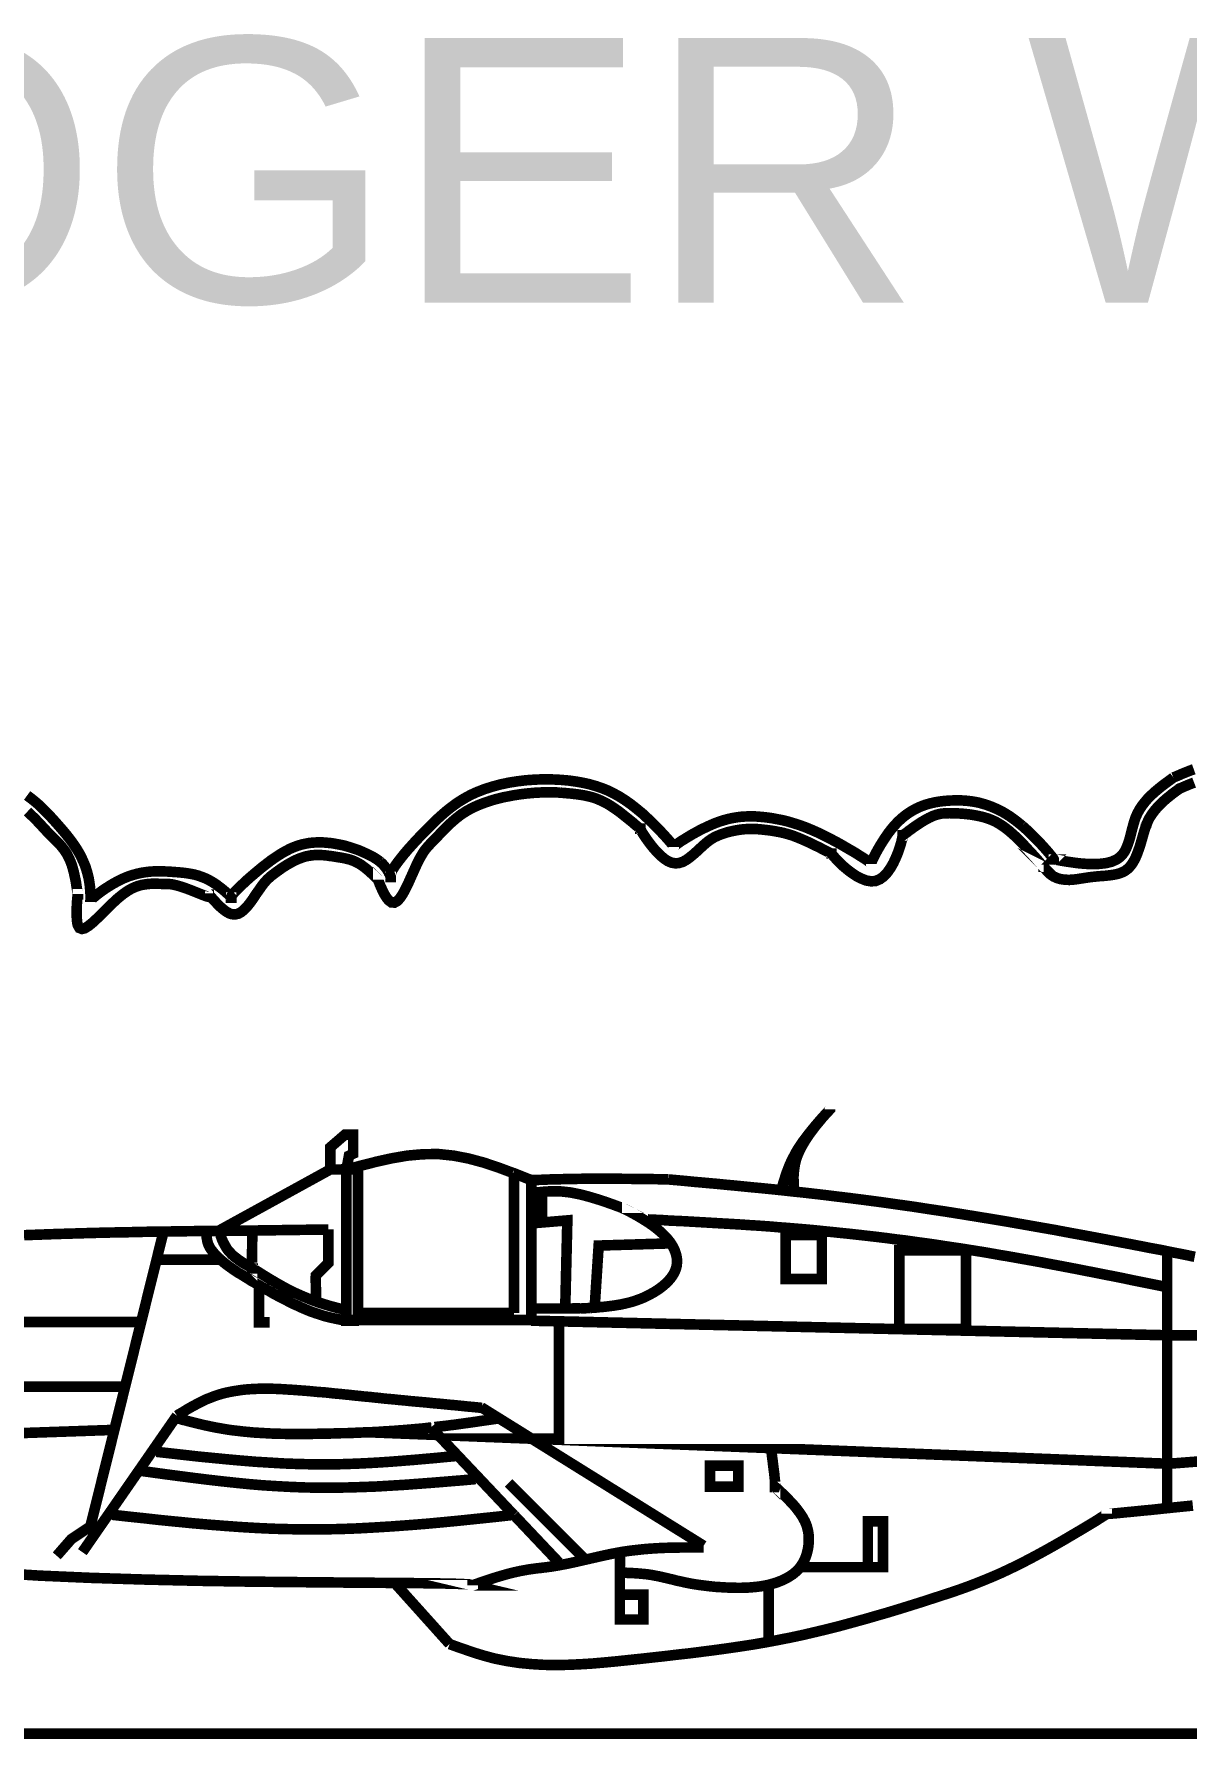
# Model space of a CAD drawing. Extents: x 0.4 to 42.7, y 0.1 to 28.
# Drawn here: x 39.816 to 40.906, y 1.457 to 3.068 of the extents above; entities that cross this region are included whole.
import ezdxf
from ezdxf.enums import TextEntityAlignment as Align

# ---------------------------------------------------------------- set-up
doc = ezdxf.new("R2010")
doc.units = 0
doc.header["$MEASUREMENT"] = 0
doc.layers.get('0').update_dxf_attribs({"color": 1, "linetype": 'CONTINUOUS'})

msp = doc.modelspace()

# ---------------------------------------------------------------- linework, layer by layer
at = {"color": 7, "linetype": 'Continuous', "const_width": 0.01}
for points in [[(40.1433, 2.2857), (40.1448, 2.2844), (40.1462, 2.283), (40.1476, 2.2814), (40.1489, 2.2798), (40.1501, 2.278), (40.1513, 2.276), (40.1515, 2.2756), (40.1516, 2.2753), (40.1518, 2.2749), (40.152, 2.2745), (40.1522, 2.2742), (40.1524, 2.2738), (40.1525, 2.2735), (40.1527, 2.2731), (40.1528, 2.2728), (40.1529, 2.2725), (40.153, 2.2723), (40.1531, 2.2721), (40.1532, 2.2718), (40.1533, 2.2716), (40.1534, 2.2714), (40.1534, 2.2713), (40.1534, 2.2713), (40.1534, 2.2713), (40.1533, 2.2713), (40.1533, 2.2714), (40.1532, 2.2716), (40.1532, 2.2717), (40.1532, 2.2719), (40.1531, 2.2721), (40.1533, 2.2738), (40.1541, 2.2762), (40.1556, 2.2789), (40.1577, 2.2821), (40.1602, 2.2856), (40.1631, 2.2893), (40.1663, 2.2933), (40.1698, 2.2974), (40.1735, 2.3015), (40.1773, 2.3057), (40.1811, 2.3097), (40.1849, 2.3137), (40.1893, 2.3181), (40.1935, 2.3223), (40.1976, 2.3262), (40.2017, 2.3299), (40.2056, 2.3333), (40.2096, 2.3365), (40.2136, 2.3395), (40.2176, 2.3423), (40.2217, 2.3448), (40.2258, 2.3472), (40.2301, 2.3494), (40.2345, 2.3514), (40.2416, 2.3542), (40.2491, 2.3566), (40.2568, 2.3587), (40.2648, 2.3604), (40.2729, 2.3617), (40.2811, 2.3627), (40.2894, 2.3633), (40.2977, 2.3636), (40.306, 2.3635), (40.3141, 2.3631), (40.322, 2.3624), (40.3297, 2.3613), (40.3356, 2.3602), (40.3414, 2.3589), (40.347, 2.3573), (40.3526, 2.3554), (40.3581, 2.3532), (40.3635, 2.3506), (40.369, 2.3476), (40.3744, 2.3442), (40.38, 2.3403), (40.3856, 2.3359), (40.3914, 2.3311), (40.3973, 2.3256), (40.4001, 2.323), (40.4028, 2.3202), (40.4055, 2.3174), (40.4082, 2.3147), (40.4106, 2.3121), (40.413, 2.3095), (40.4151, 2.3072), (40.4169, 2.3051), (40.4185, 2.3032), (40.4197, 2.3017), (40.4205, 2.3005), (40.4209, 2.2998), (40.4209, 2.2998), (40.4209, 2.2997), (40.4209, 2.2996), (40.4209, 2.2996), (40.4209, 2.2996), (40.4209, 2.2996), (40.4209, 2.2996), (40.4209, 2.2996), (40.4209, 2.2996), (40.4209, 2.2997), (40.4209, 2.2998), (40.4209, 2.2998), (40.4216, 2.3006), (40.4229, 2.3017), (40.4249, 2.3031), (40.4274, 2.3049), (40.4305, 2.3068), (40.4339, 2.3089), (40.4377, 2.3112), (40.4417, 2.3134), (40.4459, 2.3157), (40.4502, 2.3178), (40.4545, 2.3198), (40.4588, 2.3217), (40.4636, 2.3235), (40.4682, 2.325), (40.4727, 2.3262), (40.477, 2.3271), (40.4812, 2.3278), (40.4854, 2.3283), (40.4894, 2.3285), (40.4933, 2.3286), (40.4972, 2.3286), (40.501, 2.3283), (40.5047, 2.328), (40.5084, 2.3276), (40.5136, 2.3269), (40.5188, 2.3259), (40.524, 2.3249), (40.5292, 2.3236), (40.5345, 2.322), (40.5398, 2.3203), (40.5453, 2.3183), (40.5509, 2.316), (40.5568, 2.3134), (40.5628, 2.3105), (40.5691, 2.3073), (40.5757, 2.3038), (40.5793, 2.3018), (40.5829, 2.2997), (40.5865, 2.2976), (40.59, 2.2956), (40.5933, 2.2936), (40.5964, 2.2916), (40.5993, 2.2898), (40.6018, 2.2882), (40.604, 2.2867), (40.6057, 2.2855), (40.6069, 2.2846), (40.6075, 2.2839), (40.6075, 2.2838), (40.6076, 2.2838), (40.6076, 2.2837), (40.6076, 2.2837), (40.6076, 2.2837), (40.6076, 2.2836), (40.6076, 2.2837), (40.6075, 2.2837), (40.6075, 2.2837), (40.6075, 2.2838), (40.6075, 2.2838), (40.6075, 2.2839), (40.6077, 2.2849), (40.6083, 2.2865), (40.6093, 2.2887), (40.6106, 2.2914), (40.6122, 2.2944), (40.6141, 2.2978), (40.6162, 2.3014), (40.6185, 2.3051), (40.621, 2.3089), (40.6236, 2.3127), (40.6264, 2.3163), (40.6292, 2.3197), (40.6332, 2.3239), (40.6373, 2.3276), (40.6414, 2.3308), (40.6456, 2.3335), (40.6499, 2.3359), (40.6543, 2.3379), (40.6586, 2.3395), (40.6631, 2.3408), (40.6675, 2.3418), (40.672, 2.3426), (40.6764, 2.3431), (40.6809, 2.3435), (40.6866, 2.3437), (40.6923, 2.3437), (40.698, 2.3433), (40.7037, 2.3426), (40.7094, 2.3415), (40.7151, 2.3399), (40.7208, 2.3379), (40.7266, 2.3354), (40.7324, 2.3324), (40.7383, 2.3288), (40.7442, 2.3245), (40.7502, 2.3197)], [(40.7502, 2.3197), (40.7538, 2.3165), (40.7574, 2.3132), (40.7609, 2.3097), (40.7643, 2.3063), (40.7675, 2.3029), (40.7704, 2.2997), (40.7731, 2.2967), (40.7754, 2.294), (40.7773, 2.2917), (40.7788, 2.2899), (40.7797, 2.2886), (40.7801, 2.2879), (40.7801, 2.2878), (40.7801, 2.2878), (40.7801, 2.2878), (40.7801, 2.2878), (40.7801, 2.2878), (40.7801, 2.2878), (40.7801, 2.2878), (40.78, 2.2878), (40.78, 2.2878), (40.7801, 2.2879), (40.7801, 2.2879), (40.7801, 2.2879), (40.7814, 2.2878), (40.784, 2.2873), (40.7878, 2.2866), (40.7926, 2.2858), (40.7981, 2.285), (40.8042, 2.2842), (40.8106, 2.2837), (40.817, 2.2835), (40.8234, 2.2837), (40.8294, 2.2844), (40.8349, 2.2858), (40.8396, 2.2879), (40.8425, 2.29), (40.8449, 2.2924), (40.8469, 2.2952), (40.8485, 2.2983), (40.8499, 2.3017), (40.8511, 2.3053), (40.8522, 2.3089), (40.8531, 2.3127), (40.8541, 2.3165), (40.8551, 2.3203), (40.8562, 2.324), (40.8574, 2.3276), (40.8592, 2.3316), (40.8613, 2.3354), (40.8637, 2.339), (40.8664, 2.3424), (40.8692, 2.3457), (40.8723, 2.3487), (40.8755, 2.3517), (40.8789, 2.3545), (40.8823, 2.3573), (40.8859, 2.36), (40.8895, 2.3626), (40.8931, 2.3653)], [(40.8931, 2.3653), (40.8958, 2.3664), (40.8986, 2.3676), (40.9013, 2.3688), (40.904, 2.3699), (40.9068, 2.371), (40.9096, 2.3721), (40.9124, 2.3731)], [(39.8097, 2.3483), (39.8134, 2.3456), (39.817, 2.3427), (39.8205, 2.3397), (39.8238, 2.3365), (39.8271, 2.3332), (39.8304, 2.3299), (39.8335, 2.3265), (39.8366, 2.3231), (39.8396, 2.3197), (39.8434, 2.3153), (39.8471, 2.3109), (39.8506, 2.3064), (39.8539, 2.3018), (39.857, 2.2971), (39.8599, 2.2921), (39.8624, 2.2869), (39.8647, 2.2815), (39.8665, 2.2757), (39.868, 2.2696), (39.869, 2.2631), (39.8695, 2.2562), (39.8696, 2.2553), (39.8696, 2.2545), (39.8696, 2.2537), (39.8696, 2.253), (39.8696, 2.2522), (39.8696, 2.2515), (39.8696, 2.2508), (39.8696, 2.2501), (39.8696, 2.2496), (39.8696, 2.2491), (39.8696, 2.2486), (39.8695, 2.2482), (39.8695, 2.248), (39.8695, 2.2478), (39.8694, 2.2477), (39.8694, 2.2476), (39.8694, 2.2476), (39.8694, 2.2476), (39.8694, 2.2476), (39.8694, 2.2477), (39.8694, 2.2478), (39.8694, 2.2479), (39.8695, 2.2481), (39.8695, 2.2482), (39.8702, 2.2494), (39.8714, 2.2508), (39.8731, 2.2524), (39.8753, 2.2542), (39.8778, 2.2562), (39.8806, 2.2583), (39.8837, 2.2604), (39.887, 2.2625), (39.8904, 2.2646), (39.894, 2.2666), (39.8976, 2.2684), (39.9011, 2.2701), (39.9055, 2.2719), (39.9098, 2.2733), (39.9139, 2.2744), (39.918, 2.2753), (39.922, 2.2759), (39.926, 2.2764), (39.9299, 2.2766), (39.9337, 2.2767), (39.9375, 2.2766), (39.9413, 2.2765), (39.945, 2.2763), (39.9487, 2.276), (39.9519, 2.2758), (39.9551, 2.2755), (39.9583, 2.2752), (39.9616, 2.2747), (39.9648, 2.2742), (39.9681, 2.2735), (39.9714, 2.2726), (39.9747, 2.2714), (39.9781, 2.2701), (39.9815, 2.2684), (39.9849, 2.2665), (39.9885, 2.2642), (39.99, 2.263), (39.9916, 2.2618), (39.9932, 2.2606), (39.9947, 2.2594), (39.9961, 2.2582), (39.9974, 2.2571), (39.9986, 2.256), (39.9997, 2.255), (40.0007, 2.2541), (40.0015, 2.2533), (40.002, 2.2526), (40.0024, 2.2522), (40.0025, 2.2521), (40.0025, 2.252), (40.0026, 2.2519), (40.0026, 2.2519), (40.0026, 2.2518), (40.0025, 2.2518), (40.0025, 2.2519), (40.0025, 2.2519), (40.0025, 2.2519), (40.0024, 2.252), (40.0024, 2.2521), (40.0024, 2.2522), (40.0028, 2.2532), (40.0039, 2.2547), (40.0055, 2.2567), (40.0078, 2.2591), (40.0105, 2.2618), (40.0136, 2.2647), (40.017, 2.2679), (40.0206, 2.2711), (40.0245, 2.2744), (40.0284, 2.2777), (40.0323, 2.2809), (40.0362, 2.2839), (40.0401, 2.2869), (40.0439, 2.2895), (40.0476, 2.292), (40.0512, 2.2942), (40.0548, 2.2962), (40.0583, 2.298), (40.0618, 2.2995), (40.0653, 2.3008), (40.0689, 2.3019), (40.0725, 2.3027), (40.0761, 2.3034), (40.0799, 2.3038), (40.0819, 2.3039), (40.084, 2.304), (40.0861, 2.304), (40.0883, 2.304), (40.0904, 2.3039), (40.0926, 2.3037), (40.0947, 2.3035), (40.0969, 2.3033), (40.0991, 2.303), (40.1012, 2.3026), (40.1034, 2.3022), (40.1055, 2.3018), (40.108, 2.3013), (40.1104, 2.3007), (40.1128, 2.3), (40.1152, 2.2993), (40.1176, 2.2985), (40.1199, 2.2977), (40.1223, 2.2969), (40.1245, 2.296), (40.1268, 2.295), (40.129, 2.294), (40.1312, 2.293), (40.1334, 2.2919), (40.1351, 2.291), (40.1369, 2.2901), (40.1385, 2.2891), (40.1402, 2.288), (40.1418, 2.2869), (40.1433, 2.2857)], [(39.9804, 2.2557), (39.9804, 2.2556), (39.9805, 2.2555), (39.9807, 2.2554), (39.9809, 2.2552), (39.9811, 2.255), (39.9813, 2.2548), (39.9825, 2.2536), (39.9838, 2.2521), (39.9853, 2.2504), (39.9869, 2.2486), (39.9887, 2.2467), (39.9906, 2.2447), (39.9926, 2.2428), (39.9947, 2.241), (39.9967, 2.2394), (39.9988, 2.238), (40.0009, 2.2369), (40.0029, 2.2362), (40.0062, 2.2359), (40.0093, 2.2366), (40.0123, 2.2383), (40.0151, 2.2407), (40.0179, 2.2437), (40.0207, 2.2472), (40.0234, 2.251), (40.026, 2.255), (40.0288, 2.2589), (40.0315, 2.2628), (40.0343, 2.2664), (40.0372, 2.2695), (40.0377, 2.2699), (40.0381, 2.2703), (40.0386, 2.2707), (40.039, 2.2711), (40.0395, 2.2715), (40.0399, 2.2719), (40.0404, 2.2723), (40.0408, 2.2726), (40.0413, 2.273), (40.0417, 2.2733), (40.0422, 2.2737), (40.0427, 2.274), (40.0451, 2.2759), (40.0477, 2.2777), (40.0502, 2.2795), (40.0529, 2.2813), (40.0555, 2.2829), (40.0583, 2.2845), (40.061, 2.286), (40.0639, 2.2874), (40.0667, 2.2886), (40.0697, 2.2897), (40.0726, 2.2906), (40.0756, 2.2913), (40.076, 2.2913), (40.0764, 2.2914), (40.0768, 2.2915), (40.0772, 2.2915), (40.0775, 2.2916), (40.0779, 2.2917), (40.0783, 2.2917), (40.0787, 2.2918), (40.0791, 2.2918), (40.0795, 2.2918), (40.0798, 2.2919), (40.0802, 2.2919), (40.0821, 2.2921), (40.084, 2.2921), (40.086, 2.2921), (40.0879, 2.292), (40.0898, 2.2919), (40.0917, 2.2917), (40.0936, 2.2915), (40.0955, 2.2912), (40.0974, 2.291), (40.0993, 2.2907), (40.1012, 2.2904), (40.103, 2.2901), (40.105, 2.2898), (40.107, 2.2895), (40.109, 2.2891), (40.111, 2.2887), (40.113, 2.2882), (40.1149, 2.2877), (40.1169, 2.287), (40.1189, 2.2862), (40.1209, 2.2853), (40.1229, 2.2842), (40.125, 2.283), (40.1271, 2.2815), (40.1287, 2.2803), (40.1304, 2.279), (40.132, 2.2776), (40.1335, 2.2763), (40.135, 2.2749), (40.1364, 2.2736), (40.1377, 2.2723), (40.1388, 2.2712), (40.1398, 2.2703), (40.1406, 2.2695), (40.1412, 2.269), (40.1416, 2.2687), (40.1416, 2.2687), (40.1417, 2.2686), (40.1417, 2.2687), (40.1417, 2.2687), (40.1417, 2.2687), (40.1417, 2.2688), (40.1416, 2.2688), (40.1416, 2.2688), (40.1416, 2.2689), (40.1416, 2.2688), (40.1416, 2.2688), (40.1416, 2.2687), (40.1417, 2.2681), (40.142, 2.2671), (40.1425, 2.2657), (40.1431, 2.2641), (40.1439, 2.2623), (40.1448, 2.2603), (40.1457, 2.2583), (40.1467, 2.2562), (40.1478, 2.2543), (40.149, 2.2524), (40.1501, 2.2508), (40.1513, 2.2494), (40.1541, 2.2473), (40.1569, 2.2471), (40.1596, 2.2486), (40.1622, 2.2514), (40.1648, 2.2553), (40.1674, 2.2601), (40.17, 2.2655), (40.1726, 2.2713), (40.1753, 2.2773), (40.1779, 2.2831), (40.1806, 2.2885), (40.1834, 2.2933), (40.1842, 2.2946), (40.185, 2.2958), (40.1858, 2.2969), (40.1867, 2.298), (40.1875, 2.299), (40.1884, 2.3), (40.1892, 2.301), (40.1901, 2.3019), (40.1909, 2.3028), (40.1918, 2.3037), (40.1927, 2.3046), (40.1936, 2.3055), (40.1958, 2.3078), (40.198, 2.3101), (40.2003, 2.3125), (40.2025, 2.3149), (40.2049, 2.3172), (40.2073, 2.3196), (40.2097, 2.3219), (40.2122, 2.3241), (40.2147, 2.3263), (40.2174, 2.3284), (40.22, 2.3304), (40.2228, 2.3322), (40.2241, 2.333), (40.2253, 2.3338), (40.2266, 2.3345), (40.2279, 2.3352), (40.2293, 2.3359), (40.2306, 2.3366), (40.2319, 2.3373), (40.2333, 2.3379), (40.2346, 2.3385), (40.236, 2.3391), (40.2374, 2.3397), (40.2388, 2.3402), (40.2416, 2.3413), (40.2446, 2.3423), (40.2475, 2.3433), (40.2504, 2.3442), (40.2534, 2.345), (40.2564, 2.3458), (40.2594, 2.3465), (40.2624, 2.3471), (40.2655, 2.3477), (40.2685, 2.3483), (40.2716, 2.3488), (40.2746, 2.3493), (40.2778, 2.3497), (40.2811, 2.3501), (40.2843, 2.3504), (40.2875, 2.3507), (40.2907, 2.351), (40.294, 2.3511), (40.2972, 2.3513), (40.3005, 2.3513), (40.3037, 2.3513), (40.307, 2.3513), (40.3103, 2.3512), (40.3135, 2.351)], [(40.3135, 2.351), (40.3147, 2.3509), (40.3158, 2.3508), (40.317, 2.3507), (40.3182, 2.3507), (40.3193, 2.3505), (40.3205, 2.3504), (40.3216, 2.3503), (40.3228, 2.3502), (40.3239, 2.3501), (40.325, 2.35), (40.3262, 2.3498), (40.3273, 2.3497), (40.3299, 2.3494), (40.3326, 2.349), (40.3351, 2.3486), (40.3377, 2.3481), (40.3403, 2.3475), (40.3429, 2.3469), (40.3455, 2.3461), (40.3481, 2.3452), (40.3507, 2.3441), (40.3534, 2.3429), (40.3562, 2.3415), (40.3591, 2.3399), (40.3624, 2.3378), (40.3658, 2.3355), (40.3692, 2.3331), (40.3725, 2.3305), (40.3756, 2.328), (40.3786, 2.3256), (40.3814, 2.3234), (40.3838, 2.3213), (40.3858, 2.3196), (40.3875, 2.3182), (40.3886, 2.3172), (40.3891, 2.3168), (40.3892, 2.3168), (40.3892, 2.3168), (40.3892, 2.3168), (40.3892, 2.3168), (40.3892, 2.3168), (40.3892, 2.3169), (40.3892, 2.3169), (40.3891, 2.3169), (40.3891, 2.3169), (40.3891, 2.3169), (40.3891, 2.3169), (40.3891, 2.3168), (40.3896, 2.3159), (40.3906, 2.3142), (40.3921, 2.3117), (40.3941, 2.3087), (40.3965, 2.3053), (40.3992, 2.3017), (40.4021, 2.2981), (40.4053, 2.2946), (40.4086, 2.2913), (40.412, 2.2885), (40.4155, 2.2862), (40.4189, 2.2848), (40.4225, 2.2842), (40.4259, 2.2845), (40.4294, 2.2856), (40.4327, 2.2874), (40.436, 2.2898), (40.4393, 2.2925), (40.4426, 2.2954), (40.4459, 2.2985), (40.4492, 2.3015), (40.4526, 2.3044), (40.456, 2.3069), (40.4595, 2.309), (40.4597, 2.3091), (40.4599, 2.3092), (40.4602, 2.3093), (40.4604, 2.3094), (40.4606, 2.3095), (40.4608, 2.3096), (40.4611, 2.3097), (40.4613, 2.3098), (40.4615, 2.3099), (40.4617, 2.31), (40.462, 2.3101), (40.4622, 2.3102), (40.4651, 2.3114), (40.4681, 2.3124), (40.4711, 2.3134), (40.4742, 2.3142), (40.4773, 2.3149), (40.4805, 2.3155), (40.4836, 2.316), (40.4868, 2.3164), (40.49, 2.3166), (40.4932, 2.3167), (40.4964, 2.3167), (40.4996, 2.3166), (40.5002, 2.3165), (40.5007, 2.3165), (40.5013, 2.3164), (40.5019, 2.3164), (40.5024, 2.3163), (40.503, 2.3163), (40.5036, 2.3162), (40.5041, 2.3162), (40.5047, 2.3161), (40.5053, 2.316), (40.5058, 2.316), (40.5064, 2.3159), (40.5091, 2.3156), (40.5117, 2.3153), (40.5143, 2.3149), (40.5169, 2.3145), (40.5194, 2.314), (40.522, 2.3135), (40.5247, 2.3129), (40.5273, 2.3122), (40.5301, 2.3114), (40.533, 2.3105), (40.5359, 2.3094), (40.539, 2.3082), (40.5423, 2.3068), (40.5457, 2.3053), (40.5491, 2.3038), (40.5525, 2.3021), (40.5558, 2.3005), (40.5589, 2.299), (40.5617, 2.2975), (40.5642, 2.2962), (40.5664, 2.2951), (40.5681, 2.2942), (40.5693, 2.2937), (40.5699, 2.2934), (40.57, 2.2934), (40.57, 2.2934), (40.57, 2.2934), (40.57, 2.2934), (40.57, 2.2934), (40.57, 2.2935), (40.57, 2.2935), (40.5699, 2.2935), (40.5699, 2.2935), (40.5699, 2.2935), (40.5699, 2.2934), (40.5699, 2.2934), (40.5706, 2.2925), (40.5721, 2.2907), (40.5744, 2.2882), (40.5773, 2.2851), (40.5808, 2.2818), (40.5848, 2.2784), (40.589, 2.2752), (40.5935, 2.2722), (40.5981, 2.2698), (40.6027, 2.268), (40.6073, 2.2672), (40.6116, 2.2675), (40.6157, 2.2692), (40.6194, 2.2719), (40.6228, 2.2756), (40.6259, 2.28), (40.6286, 2.2848), (40.6309, 2.2898), (40.6329, 2.2947), (40.6345, 2.2994), (40.6358, 2.3036), (40.6366, 2.307), (40.6371, 2.3094), (40.6372, 2.3106), (40.6372, 2.3107), (40.6372, 2.3107), (40.6372, 2.3107), (40.6371, 2.3107), (40.6371, 2.3107), (40.6371, 2.3107), (40.6371, 2.3107), (40.6371, 2.3107), (40.6371, 2.3106), (40.6371, 2.3106), (40.6372, 2.3106), (40.6372, 2.3106), (40.6379, 2.3111), (40.6392, 2.312), (40.641, 2.3133), (40.6432, 2.315), (40.6458, 2.3169), (40.6487, 2.319), (40.6519, 2.3211), (40.6552, 2.3233), (40.6586, 2.3253), (40.6621, 2.3272), (40.6655, 2.3288), (40.6688, 2.33), (40.6699, 2.3303), (40.671, 2.3306), (40.672, 2.3308), (40.673, 2.331), (40.674, 2.3312), (40.675, 2.3313)], [(40.675, 2.3313), (40.6761, 2.3314), (40.6771, 2.3314), (40.6781, 2.3315), (40.6791, 2.3315), (40.6801, 2.3315), (40.6811, 2.3316), (40.6838, 2.3315), (40.6865, 2.3315), (40.6893, 2.3314), (40.6921, 2.3312), (40.6949, 2.331), (40.6977, 2.3307), (40.7005, 2.3304), (40.7033, 2.33), (40.706, 2.3295), (40.7087, 2.329), (40.7113, 2.3284), (40.7139, 2.3278), (40.7164, 2.327), (40.7188, 2.3262), (40.7213, 2.3252), (40.7236, 2.3242), (40.726, 2.323), (40.7283, 2.3217), (40.7306, 2.3202), (40.733, 2.3186), (40.7354, 2.3168), (40.7378, 2.3149), (40.7403, 2.3127), (40.7429, 2.3104), (40.7461, 2.3073), (40.7494, 2.304), (40.7527, 2.3006), (40.7559, 2.2971), (40.759, 2.2938), (40.7619, 2.2906), (40.7645, 2.2877), (40.7667, 2.2851), (40.7685, 2.2831), (40.7699, 2.2816), (40.7706, 2.2807), (40.7708, 2.2806), (40.7707, 2.2807), (40.7707, 2.2808), (40.7706, 2.2809), (40.7706, 2.281), (40.7705, 2.281), (40.7705, 2.2811), (40.7704, 2.2811), (40.7704, 2.2811), (40.7705, 2.2811), (40.7705, 2.281), (40.7706, 2.2809), (40.7708, 2.2806), (40.7709, 2.2804), (40.7711, 2.2802), (40.7713, 2.2799), (40.7715, 2.2796), (40.7718, 2.2793), (40.772, 2.279), (40.7723, 2.2786), (40.7726, 2.2782), (40.7729, 2.2779), (40.7732, 2.2775), (40.7735, 2.2771), (40.7738, 2.2768), (40.7768, 2.2739), (40.7798, 2.2718), (40.7831, 2.2703), (40.7865, 2.2693), (40.79, 2.2688), (40.7936, 2.2686), (40.7973, 2.2687), (40.8011, 2.2691), (40.805, 2.2697), (40.8089, 2.2703), (40.8129, 2.2709), (40.8168, 2.2714), (40.8197, 2.2717), (40.8226, 2.272), (40.8255, 2.2722), (40.8283, 2.2724), (40.8311, 2.2727), (40.8338, 2.273), (40.8365, 2.2734), (40.839, 2.2739), (40.8414, 2.2745), (40.8437, 2.2753), (40.8459, 2.2762), (40.8479, 2.2774), (40.8506, 2.2795), (40.8529, 2.2821), (40.855, 2.2851), (40.8568, 2.2884), (40.8584, 2.2919), (40.8598, 2.2957), (40.8612, 2.2996), (40.8624, 2.3036), (40.8636, 2.3077), (40.8647, 2.3117), (40.8659, 2.3156), (40.8671, 2.3194), (40.8672, 2.3196), (40.8673, 2.3197), (40.8673, 2.3199), (40.8674, 2.3201), (40.8675, 2.3203), (40.8675, 2.3205), (40.8676, 2.3207), (40.8677, 2.3209), (40.8678, 2.3211), (40.8678, 2.3213), (40.8679, 2.3215), (40.868, 2.3217), (40.8692, 2.3244), (40.8705, 2.327), (40.8721, 2.3296), (40.8738, 2.332), (40.8756, 2.3344), (40.8776, 2.3367), (40.8797, 2.3389), (40.8818, 2.3411), (40.8841, 2.3432), (40.8864, 2.3452), (40.8887, 2.3471), (40.8911, 2.349), (40.8918, 2.3496), (40.8926, 2.3502), (40.8934, 2.3508), (40.8941, 2.3513), (40.8949, 2.3519), (40.8957, 2.3525), (40.8964, 2.353), (40.8972, 2.3536), (40.898, 2.3541), (40.8987, 2.3547), (40.8995, 2.3552), (40.9003, 2.3558)], [(40.8972, 2.3541), (40.8998, 2.3552), (40.9023, 2.3563), (40.9049, 2.3574), (40.9075, 2.3585), (40.9101, 2.3595), (40.9127, 2.3605)], [(39.81, 2.3331), (39.8124, 2.3309), (39.8147, 2.3287), (39.817, 2.3265), (39.8192, 2.3242), (39.8214, 2.3218), (39.8222, 2.321), (39.823, 2.3202), (39.8238, 2.3193), (39.8245, 2.3185), (39.8253, 2.3176), (39.826, 2.3168), (39.8268, 2.316), (39.8276, 2.3152), (39.8283, 2.3143), (39.8291, 2.3135), (39.8299, 2.3127), (39.8306, 2.3119), (39.8325, 2.31), (39.8344, 2.3081), (39.8363, 2.3063), (39.8382, 2.3044), (39.8401, 2.3025), (39.8419, 2.3005), (39.8436, 2.2984), (39.8453, 2.2961), (39.8469, 2.2937), (39.8483, 2.2911), (39.8497, 2.2883), (39.851, 2.2852), (39.8521, 2.2822), (39.853, 2.279), (39.8539, 2.2756), (39.8546, 2.2723), (39.8553, 2.2691), (39.8559, 2.266), (39.8563, 2.2631), (39.8567, 2.2606), (39.8571, 2.2584), (39.8573, 2.2567), (39.8575, 2.2555), (39.8576, 2.2549), (39.8576, 2.2549), (39.8577, 2.2549), (39.8577, 2.2549), (39.8577, 2.2549), (39.8577, 2.255), (39.8577, 2.255), (39.8577, 2.255), (39.8577, 2.2551), (39.8577, 2.2551), (39.8577, 2.255), (39.8577, 2.255), (39.8576, 2.2549), (39.8575, 2.2541), (39.8573, 2.2527), (39.8571, 2.2507), (39.8569, 2.2483), (39.8567, 2.2455), (39.8566, 2.2425), (39.8565, 2.2394), (39.8565, 2.2362), (39.8566, 2.2332), (39.8568, 2.2304), (39.8571, 2.2279), (39.8576, 2.2258), (39.8592, 2.2231), (39.8615, 2.2222), (39.8643, 2.2229), (39.8677, 2.225), (39.8716, 2.2282), (39.8758, 2.2321), (39.8804, 2.2367), (39.8852, 2.2415), (39.8903, 2.2464), (39.8954, 2.2511), (39.9006, 2.2553), (39.9057, 2.2588), (39.9089, 2.2605), (39.912, 2.2619), (39.9151, 2.263), (39.9182, 2.2638), (39.9212, 2.2643), (39.9242, 2.2647), (39.9272, 2.2649), (39.9302, 2.2649), (39.9331, 2.2649), (39.936, 2.2648), (39.9389, 2.2647), (39.9417, 2.2646), (39.9421, 2.2646), (39.9425, 2.2646), (39.9429, 2.2646), (39.9433, 2.2646), (39.9438, 2.2646), (39.9442, 2.2646), (39.9446, 2.2645), (39.945, 2.2645), (39.9455, 2.2645), (39.9459, 2.2644), (39.9464, 2.2644), (39.9468, 2.2643), (39.9505, 2.2635), (39.9547, 2.2623), (39.9592, 2.2608), (39.9638, 2.2591), (39.9683, 2.2573), (39.9725, 2.2556), (39.9763, 2.2541), (39.9794, 2.253), (39.9817, 2.2524), (39.9829, 2.2523), (39.9829, 2.253), (39.9815, 2.2546), (39.9815, 2.2546), (39.9815, 2.2546), (39.9815, 2.2546), (39.9814, 2.2546), (39.9814, 2.2547), (39.9814, 2.2547), (39.9814, 2.2547), (39.9814, 2.2547), (39.9814, 2.2547), (39.9814, 2.2547), (39.9813, 2.2547), (39.9813, 2.2548), (39.981, 2.2551), (39.9807, 2.2553), (39.9805, 2.2555), (39.9804, 2.2556), (39.9804, 2.2557), (39.9804, 2.2557)], [(40.5227, 1.9761), (40.5237, 1.9794), (40.5246, 1.9827), (40.5257, 1.986), (40.5267, 1.9894), (40.5279, 1.9927), (40.5292, 1.9961), (40.5306, 1.9996), (40.5322, 2.0031), (40.534, 2.0066), (40.5359, 2.0103), (40.5381, 2.014), (40.5405, 2.0177), (40.5431, 2.0215), (40.5459, 2.0252), (40.5488, 2.029), (40.5517, 2.0326), (40.5546, 2.0361), (40.5574, 2.0394), (40.56, 2.0424), (40.5624, 2.0451), (40.5646, 2.0474), (40.5663, 2.0493), (40.5676, 2.0507), (40.5684, 2.0515), (40.5685, 2.0516), (40.5685, 2.0517), (40.5686, 2.0517), (40.5686, 2.0518), (40.5686, 2.0518), (40.5686, 2.0518), (40.5686, 2.0518), (40.5686, 2.0518), (40.5686, 2.0517), (40.5685, 2.0517), (40.5685, 2.0516), (40.5684, 2.0515), (40.5675, 2.0505), (40.5659, 2.0488), (40.5638, 2.0465), (40.5613, 2.0437), (40.5585, 2.0403), (40.5554, 2.0366), (40.5523, 2.0325), (40.5491, 2.0282), (40.546, 2.0237), (40.5432, 2.0191), (40.5406, 2.0144), (40.5385, 2.0098), (40.5373, 2.0067), (40.5363, 2.0036), (40.5355, 2.0005), (40.535, 1.9975), (40.5346, 1.9945), (40.5343, 1.9915), (40.5341, 1.9886), (40.5341, 1.9857), (40.5342, 1.9828), (40.5343, 1.9799), (40.5344, 1.977), (40.5346, 1.9742)], [(40.0962, 1.996), (40.0962, 2.0158), (40.11, 2.0277), (40.1179, 2.0277), (40.1179, 2.0098), (40.1139, 2.0079), (40.1115, 1.9949)], [(40.1115, 1.9949), (40.1259, 1.9987), (40.1405, 2.0024), (40.155, 2.0056), (40.1693, 2.008), (40.1837, 2.0093), (40.198, 2.0095), (40.1992, 2.0094), (40.2134, 2.0079), (40.2275, 2.0051), (40.2416, 2.0013), (40.2556, 1.9966), (40.2687, 1.9917)], [(40.1115, 1.9949), (40.0962, 1.9949), (39.9912, 1.9372)], [(40.2862, 1.9849), (40.2862, 1.8526), (40.1115, 1.8526), (40.1115, 1.9951), (40.1224, 1.9951), (40.1224, 1.8592), (40.27, 1.8592)], [(40.1234, 1.852), (40.1115, 1.852), (40.1115, 1.9949)], [(40.2692, 1.9915), (40.2697, 1.9914), (40.2836, 1.9859), (40.2862, 1.9849)], [(40.27, 1.8592), (40.27, 1.9915)], [(40.4158, 1.9855), (40.4109, 1.9856), (40.4061, 1.9857), (40.4012, 1.9858), (40.3963, 1.9859), (40.3915, 1.9859), (40.3866, 1.9859), (40.3818, 1.986), (40.3767, 1.9861), (40.372, 1.9861), (40.367, 1.9862), (40.3621, 1.9862), (40.3574, 1.9862), (40.3524, 1.9863), (40.3477, 1.9862), (40.3428, 1.9862), (40.338, 1.9862), (40.3336, 1.9861), (40.3286, 1.986), (40.3239, 1.9859), (40.319, 1.9859), (40.3142, 1.9857), (40.3093, 1.9856), (40.3043, 1.9855), (40.2994, 1.9853), (40.2945, 1.9851), (40.2897, 1.985), (40.2862, 1.9849)], [(40.4158, 1.9855), (40.4236, 1.9848), (40.4314, 1.9841), (40.4394, 1.9833), (40.4474, 1.9826), (40.4551, 1.9819), (40.4631, 1.9812), (40.4709, 1.9804), (40.4787, 1.9797), (40.4865, 1.9789), (40.4945, 1.9781), (40.5023, 1.9774), (40.5101, 1.9766), (40.5181, 1.9758), (40.5258, 1.975), (40.5337, 1.9741), (40.5416, 1.9733), (40.5494, 1.9724), (40.5574, 1.9715), (40.565, 1.9706), (40.573, 1.9696), (40.5879, 1.9678), (40.6027, 1.9659), (40.6179, 1.9639), (40.6326, 1.9618), (40.6476, 1.9597), (40.6624, 1.9574), (40.6773, 1.9552), (40.6923, 1.9528), (40.7071, 1.9504), (40.7218, 1.948), (40.7368, 1.9455), (40.7516, 1.9429), (40.7664, 1.9403), (40.7813, 1.9377), (40.7961, 1.9349), (40.8109, 1.9322), (40.8258, 1.9294), (40.8406, 1.9266), (40.8554, 1.9238), (40.8702, 1.9209), (40.8811, 1.9189), (40.8918, 1.9167), (40.9026, 1.9146), (40.9133, 1.9124)], [(40.2865, 1.9726), (40.2895, 1.973), (40.2925, 1.9733), (40.2955, 1.9736), (40.2985, 1.9739), (40.3016, 1.9741), (40.3048, 1.9743), (40.3081, 1.9743), (40.3115, 1.9743), (40.315, 1.9741), (40.3186, 1.9737), (40.3223, 1.9733), (40.3263, 1.9726), (40.3312, 1.9716), (40.3362, 1.9704), (40.3413, 1.969), (40.3463, 1.9675), (40.3512, 1.966), (40.3558, 1.9645), (40.36, 1.963), (40.3637, 1.9617), (40.3669, 1.9605), (40.3694, 1.9596), (40.371, 1.959), (40.3718, 1.9587), (40.3718, 1.9587), (40.3719, 1.9587), (40.3719, 1.9587), (40.3718, 1.9587), (40.3718, 1.9587), (40.3718, 1.9587), (40.3718, 1.9587), (40.3718, 1.9587), (40.3718, 1.9587), (40.3718, 1.9587), (40.3718, 1.9587), (40.3718, 1.9587), (40.3726, 1.9583), (40.3743, 1.9575), (40.3769, 1.9562), (40.3801, 1.9546), (40.3838, 1.9526), (40.3879, 1.9503), (40.3923, 1.9476), (40.3969, 1.9447), (40.4014, 1.9416), (40.4058, 1.9382), (40.4099, 1.9346), (40.4136, 1.9309), (40.4155, 1.9286), (40.4173, 1.9264), (40.4189, 1.924), (40.4202, 1.9217), (40.4214, 1.9194), (40.4223, 1.917), (40.4231, 1.9146), (40.4236, 1.9123), (40.4239, 1.91), (40.424, 1.9076), (40.4238, 1.9054), (40.4235, 1.9031), (40.4226, 1.9002), (40.4214, 1.8974), (40.4198, 1.8947), (40.4179, 1.892), (40.4157, 1.8895), (40.4133, 1.8871), (40.4106, 1.8848), (40.4078, 1.8826), (40.4049, 1.8806), (40.4018, 1.8787), (40.3987, 1.877), (40.3956, 1.8754), (40.3925, 1.8739), (40.3894, 1.8726), (40.3863, 1.8715), (40.3832, 1.8704), (40.3801, 1.8695), (40.3769, 1.8687), (40.3738, 1.868), (40.3707, 1.8673), (40.3676, 1.8668), (40.3644, 1.8663), (40.3612, 1.8659), (40.358, 1.8655), (40.3567, 1.8653), (40.3554, 1.8652), (40.354, 1.865), (40.3527, 1.8649), (40.3513, 1.8648), (40.35, 1.8647), (40.3487, 1.8645), (40.3473, 1.8644), (40.346, 1.8643), (40.3446, 1.8642), (40.3433, 1.8641), (40.3419, 1.864)], [(40.2964, 1.9706), (40.2964, 1.9728)], [(40.3322, 1.8635), (40.3183, 1.8635), (40.3203, 1.9468), (40.2964, 1.9448), (40.2964, 1.9706)], [(40.3963, 1.9477), (40.4032, 1.9474), (40.41, 1.9471), (40.417, 1.9466), (40.424, 1.9463), (40.4308, 1.946), (40.4376, 1.9456), (40.4445, 1.9452), (40.4515, 1.9448), (40.4583, 1.9444), (40.4651, 1.944), (40.4721, 1.9436), (40.479, 1.9432), (40.4858, 1.9428), (40.4926, 1.9423), (40.4996, 1.9419), (40.5066, 1.9414), (40.5134, 1.9409), (40.5201, 1.9403), (40.5271, 1.9398), (40.5341, 1.9392), (40.5427, 1.9385), (40.5518, 1.9377), (40.5606, 1.9368), (40.5694, 1.9359), (40.5783, 1.935), (40.5871, 1.9341), (40.5961, 1.9331), (40.6048, 1.9321), (40.6136, 1.9311), (40.6226, 1.93), (40.6313, 1.9288), (40.6401, 1.9278), (40.6489, 1.9265), (40.6578, 1.9253), (40.6666, 1.9241), (40.6755, 1.9227), (40.6841, 1.9214), (40.6931, 1.9201), (40.7018, 1.9187), (40.7106, 1.9173), (40.7106, 1.9173), (40.7196, 1.9158), (40.7285, 1.9142), (40.7376, 1.9127), (40.7465, 1.9111), (40.7555, 1.9095), (40.7645, 1.9079), (40.7733, 1.9062), (40.7823, 1.9045), (40.7913, 1.9028), (40.8002, 1.9011), (40.8093, 1.8993), (40.8182, 1.8976), (40.827, 1.8958), (40.836, 1.8941), (40.845, 1.8923), (40.8539, 1.8904), (40.8629, 1.8886), (40.8717, 1.8868), (40.8807, 1.885), (40.8884, 1.8834)], [(40.0226, 1.9372), (40.0058, 1.9371), (39.9889, 1.9369), (39.972, 1.9367), (39.9551, 1.9365), (39.9383, 1.9362), (39.9214, 1.936), (39.9046, 1.9356), (39.8877, 1.9353), (39.8708, 1.9349), (39.854, 1.9344), (39.8371, 1.9339), (39.8203, 1.9333), (39.8068, 1.9328)], [(39.9389, 1.9372), (39.8695, 1.6576), (39.8515, 1.6456), (39.8377, 1.6298)], [(40.1115, 1.852), (40.1086, 1.8525), (40.1057, 1.853), (40.1028, 1.8536), (40.0999, 1.8542), (40.097, 1.8548), (40.0943, 1.8555), (40.0914, 1.8562), (40.0909, 1.8563), (40.0882, 1.8572), (40.0855, 1.8581), (40.0826, 1.859), (40.0801, 1.8599), (40.0772, 1.8609), (40.0746, 1.862), (40.0717, 1.8632), (40.0692, 1.8643), (40.0665, 1.8656), (40.0637, 1.8668), (40.061, 1.868), (40.0583, 1.8693), (40.0558, 1.8707), (40.0552, 1.871), (40.0527, 1.8723), (40.05, 1.8737), (40.0473, 1.875), (40.0449, 1.8764), (40.0422, 1.8778), (40.0398, 1.8793), (40.0371, 1.8807), (40.0347, 1.8822), (40.032, 1.8836), (40.0296, 1.8851), (40.027, 1.8866), (40.0247, 1.888), (40.0219, 1.8895), (40.0196, 1.891), (40.017, 1.8926), (40.0165, 1.8929), (40.0141, 1.8944), (40.0116, 1.896), (40.009, 1.8974), (40.0067, 1.899), (40.0041, 1.9007), (40.0019, 1.9023), (39.9995, 1.904), (39.9971, 1.9058), (39.9948, 1.9077), (39.9925, 1.9096), (39.9917, 1.9105), (39.9895, 1.9125), (39.9873, 1.9147), (39.9854, 1.917), (39.9835, 1.9194), (39.982, 1.9218), (39.9808, 1.9245), (39.98, 1.9272), (39.98, 1.9273), (39.9795, 1.9301), (39.9793, 1.933), (39.9793, 1.936), (39.9793, 1.936)], [(39.9912, 1.9372), (39.992, 1.9344), (39.9929, 1.9316), (39.9939, 1.9288), (39.9951, 1.9261), (39.9965, 1.9236), (39.9978, 1.9212), (39.9993, 1.9189), (40.0014, 1.9166), (40.0033, 1.9145), (40.0056, 1.9125), (40.008, 1.9107), (40.0094, 1.9096), (40.0119, 1.9079), (40.0143, 1.9063), (40.0168, 1.9049), (40.0194, 1.9034), (40.0219, 1.902), (40.0226, 1.9016)], [(40.0226, 1.9372), (40.0226, 1.933), (40.0225, 1.9289), (40.0224, 1.9249), (40.0224, 1.921), (40.0223, 1.9173), (40.0223, 1.9138), (40.0223, 1.9107), (40.0223, 1.908), (40.0223, 1.9056), (40.0224, 1.9037), (40.0225, 1.9024), (40.0226, 1.9016), (40.0227, 1.9015), (40.0227, 1.9014), (40.0227, 1.9014), (40.0227, 1.9013), (40.0227, 1.9013), (40.0228, 1.9013), (40.0228, 1.9013), (40.0228, 1.9014), (40.0227, 1.9014), (40.0227, 1.9014), (40.0227, 1.9015), (40.0226, 1.9016), (40.0226, 1.9016), (40.0225, 1.9017), (40.0224, 1.9017), (40.0223, 1.9018), (40.0223, 1.9018), (40.0222, 1.9019), (40.0222, 1.9019), (40.0222, 1.9019), (40.0222, 1.9018), (40.0223, 1.9018), (40.0224, 1.9017), (40.0226, 1.9016), (40.0229, 1.9014), (40.0232, 1.9012), (40.0236, 1.9009), (40.024, 1.9007), (40.0245, 1.9004), (40.0251, 1.9), (40.0256, 1.8997), (40.0262, 1.8993), (40.0268, 1.8989), (40.0274, 1.8986), (40.0281, 1.8982), (40.0287, 1.8978)], [(40.0226, 1.9372), (40.0945, 1.9382)], [(40.0945, 1.9382), (40.0945, 1.9067), (40.0826, 1.8948), (40.0826, 1.8943)], [(40.5266, 1.9329), (40.5266, 1.8915), (40.5608, 1.8915), (40.5608, 1.9329), (40.5266, 1.9329)], [(40.4155, 1.925), (40.3499, 1.923), (40.3461, 1.864)], [(40.4155, 1.925), (40.4175, 1.925)], [(40.634, 1.9185), (40.634, 1.8442), (40.6972, 1.8442), (40.6972, 1.9185), (40.634, 1.9185)], [(40.8872, 1.9173), (40.8872, 1.6749)], [(39.9931, 1.9097), (39.9324, 1.9097)], [(40.0287, 1.8978), (40.0307, 1.8965), (40.0326, 1.8953), (40.0346, 1.8941), (40.0365, 1.8929), (40.0385, 1.8917), (40.0404, 1.8905), (40.0424, 1.8894), (40.0444, 1.8882), (40.0464, 1.887), (40.0484, 1.8859), (40.0503, 1.8848), (40.0524, 1.8837), (40.0558, 1.8818), (40.0593, 1.8801), (40.0629, 1.8783), (40.0665, 1.8767), (40.0701, 1.8751), (40.0737, 1.8736), (40.0774, 1.8721), (40.0811, 1.8707), (40.0848, 1.8694), (40.0885, 1.8682), (40.0923, 1.867), (40.096, 1.8659), (40.0974, 1.8655), (40.0987, 1.8652), (40.1, 1.8648), (40.1013, 1.8645), (40.1027, 1.8641), (40.104, 1.8638), (40.1053, 1.8635), (40.1067, 1.8631), (40.108, 1.8628), (40.1093, 1.8625), (40.1107, 1.8622), (40.112, 1.8618)], [(40.0289, 1.8848), (40.0289, 1.8505), (40.0391, 1.8505)], [(40.0824, 1.8943), (40.0829, 1.8705)], [(40.2692, 1.8672), (40.27, 1.8672)], [(40.3322, 1.8635), (40.3419, 1.864)], [(39.4726, 1.8508), (39.9185, 1.8508)], [(40.3123, 1.8496), (40.3123, 1.7405), (40.2865, 1.7405), (40.8884, 1.7168)], [(40.2862, 1.852), (40.8884, 1.8382)], [(40.3322, 1.8636), (40.3268, 1.8636), (40.3214, 1.8635), (40.3161, 1.8635), (40.3111, 1.8635), (40.3063, 1.8635), (40.3019, 1.8635), (40.2979, 1.8635), (40.2944, 1.8635), (40.2914, 1.8635), (40.2891, 1.8635), (40.2874, 1.8635), (40.2865, 1.8635), (40.2864, 1.8635), (40.2864, 1.8635), (40.2864, 1.8635), (40.2863, 1.8635), (40.2863, 1.8635), (40.2863, 1.8635), (40.2864, 1.8635), (40.2864, 1.8635), (40.2864, 1.8635), (40.2864, 1.8635), (40.2865, 1.8635), (40.2865, 1.8635)], [(40.8884, 1.8382), (41.0127, 1.8382)], [(39.4342, 1.7896), (39.9011, 1.7896)], [(39.9513, 1.7623), (39.9538, 1.7639), (39.9564, 1.7653), (39.9589, 1.7669), (39.9613, 1.7684), (39.964, 1.7699), (39.9664, 1.7713), (39.9691, 1.7727), (39.9716, 1.7741), (39.9744, 1.7754), (39.9767, 1.7766), (39.9795, 1.7779), (39.9822, 1.7789), (39.9849, 1.78), (39.9864, 1.7806), (39.99, 1.7818), (39.9936, 1.7829), (39.9975, 1.7839), (40.0012, 1.7847), (40.005, 1.7854), (40.0089, 1.786), (40.0128, 1.7866), (40.0167, 1.787), (40.0206, 1.7873), (40.0247, 1.7875), (40.0286, 1.7877), (40.0325, 1.7878), (40.0364, 1.7878), (40.0406, 1.7877), (40.0445, 1.7876), (40.0485, 1.7874), (40.0525, 1.7872), (40.0566, 1.7869), (40.0605, 1.7867), (40.0644, 1.7864), (40.0682, 1.7861), (40.0716, 1.7859), (40.075, 1.7856), (40.0785, 1.7853), (40.0821, 1.7849), (40.0857, 1.7846), (40.0891, 1.7844), (40.0925, 1.7841), (40.096, 1.7837), (40.0994, 1.7833), (40.1028, 1.783), (40.1064, 1.7827), (40.1098, 1.7823), (40.1132, 1.782), (40.1168, 1.7816), (40.1202, 1.7812), (40.1237, 1.7809), (40.127, 1.7805), (40.1304, 1.7802), (40.1339, 1.7799), (40.1373, 1.7795), (40.1405, 1.7792), (40.1441, 1.7788), (40.1475, 1.7784), (40.1509, 1.7781), (40.1543, 1.7778), (40.1575, 1.7775), (40.1611, 1.7771), (40.1645, 1.7768), (40.1679, 1.7765), (40.1713, 1.7761), (40.1747, 1.7758), (40.1781, 1.7755), (40.1815, 1.7752), (40.1849, 1.7749), (40.1883, 1.7746), (40.1917, 1.7742), (40.1951, 1.7739), (40.1985, 1.7736), (40.2019, 1.7733), (40.2048, 1.773), (40.2077, 1.7727), (40.2107, 1.7724), (40.2134, 1.7722), (40.2165, 1.7719), (40.2194, 1.7716), (40.2223, 1.7713), (40.2252, 1.771), (40.2282, 1.7707), (40.2309, 1.7705), (40.2338, 1.7702), (40.2369, 1.7699), (40.2396, 1.7696), (40.2398, 1.7696)], [(40.2389, 1.7702), (40.4491, 1.6393)], [(39.8619, 1.6333), (39.9513, 1.7623)], [(39.9513, 1.7599), (39.954, 1.7592), (39.9569, 1.7583), (39.9596, 1.7577), (39.9626, 1.7569), (39.9654, 1.7562), (39.9682, 1.7555), (39.971, 1.7548), (39.9739, 1.7541), (39.9767, 1.7534), (39.9796, 1.7528), (39.9824, 1.7522), (39.9854, 1.7516), (39.9878, 1.7511), (39.9929, 1.7502), (39.998, 1.7493), (40.0033, 1.7485), (40.0087, 1.7479), (40.0138, 1.7473), (40.0191, 1.7468), (40.0243, 1.7463), (40.0296, 1.746), (40.0349, 1.7457), (40.0401, 1.7454), (40.0454, 1.7452), (40.0507, 1.7451), (40.0559, 1.745), (40.0612, 1.7449), (40.0665, 1.7449), (40.0717, 1.7449), (40.0772, 1.745), (40.0824, 1.7451), (40.0877, 1.7452), (40.093, 1.7452), (40.093, 1.7452), (40.0976, 1.7454), (40.1021, 1.7455), (40.1069, 1.7457), (40.1115, 1.7457), (40.1161, 1.7459), (40.1207, 1.7461), (40.1253, 1.7463), (40.1298, 1.7465), (40.1346, 1.7466), (40.1392, 1.7469), (40.1438, 1.7471), (40.1484, 1.7475), (40.153, 1.7477), (40.1575, 1.748), (40.1621, 1.7484), (40.1667, 1.7487), (40.1713, 1.7491), (40.1759, 1.7495), (40.1805, 1.7499), (40.1851, 1.7503), (40.1851, 1.7503), (40.1888, 1.7508), (40.192, 1.7511)], [(40.2688, 1.6694), (40.1915, 1.7511)], [(40.1954, 1.7515), (40.1958, 1.7516), (40.1995, 1.752), (40.2031, 1.7524), (40.2065, 1.7528), (40.2102, 1.7533), (40.2138, 1.7537), (40.2173, 1.7542), (40.2209, 1.7547), (40.2245, 1.7552), (40.2282, 1.7557), (40.2316, 1.7562), (40.2352, 1.7567), (40.2389, 1.7573), (40.2425, 1.7578), (40.2459, 1.7583), (40.2496, 1.7588), (40.2532, 1.7593), (40.2566, 1.7599)], [(39.8913, 1.7488), (39.4349, 1.733)], [(40.8884, 1.7168), (41.3307, 1.7509)], [(39.9319, 1.7281), (39.9453, 1.7266), (39.9586, 1.7251), (39.972, 1.7236), (39.9854, 1.7223), (39.9988, 1.721), (40.0122, 1.7198), (40.0255, 1.7187), (40.0389, 1.7179), (40.0523, 1.7171), (40.0657, 1.7166), (40.0791, 1.7163), (40.0925, 1.7162), (40.1027, 1.7163), (40.113, 1.7166), (40.1232, 1.717), (40.1335, 1.7175), (40.1437, 1.7181), (40.154, 1.7188), (40.1642, 1.7196), (40.1745, 1.7204), (40.1847, 1.7213), (40.195, 1.7222), (40.2052, 1.7232), (40.2155, 1.7241)], [(40.5127, 1.7326), (40.5133, 1.728), (40.5138, 1.7235), (40.5144, 1.7191), (40.5149, 1.7148), (40.5154, 1.7109), (40.5159, 1.7072), (40.5162, 1.7039), (40.5165, 1.701), (40.5167, 1.6986), (40.5169, 1.6967), (40.5169, 1.6954), (40.5167, 1.6948), (40.5167, 1.6948), (40.5167, 1.6948), (40.5167, 1.6948), (40.5166, 1.6948), (40.5166, 1.6948), (40.5166, 1.6948), (40.5166, 1.6948), (40.5166, 1.6948), (40.5166, 1.6949), (40.5166, 1.6949), (40.5167, 1.6948), (40.5167, 1.6948), (40.5173, 1.6944), (40.5182, 1.6937), (40.5194, 1.6926), (40.5209, 1.6913), (40.5225, 1.6897), (40.5244, 1.6879), (40.5264, 1.686), (40.5284, 1.6839), (40.5305, 1.6817), (40.5326, 1.6795), (40.5346, 1.6773), (40.5365, 1.675), (40.5382, 1.6728), (40.5399, 1.6706), (40.5413, 1.6685), (40.5427, 1.6664), (40.5438, 1.6643), (40.5449, 1.6622), (40.5458, 1.6601), (40.5466, 1.658), (40.5472, 1.6558), (40.5477, 1.6537), (40.5481, 1.6515), (40.5484, 1.6492), (40.5485, 1.6467), (40.5485, 1.6442), (40.5484, 1.6416), (40.5481, 1.6389), (40.5477, 1.6363), (40.5471, 1.6337), (40.5464, 1.6311), (40.5456, 1.6286), (40.5445, 1.6262), (40.5434, 1.6238), (40.542, 1.6215), (40.5405, 1.6194), (40.5393, 1.6178), (40.5379, 1.6163), (40.5364, 1.6149), (40.5349, 1.6136), (40.5333, 1.6123), (40.5316, 1.6112), (40.5299, 1.6101), (40.5281, 1.609), (40.5263, 1.6081), (40.5244, 1.6072), (40.5225, 1.6063), (40.5207, 1.6056), (40.5178, 1.6045), (40.5149, 1.6036), (40.512, 1.6028), (40.5091, 1.6021), (40.5061, 1.6015), (40.5032, 1.601), (40.5002, 1.6006), (40.4972, 1.6003), (40.4941, 1.6), (40.4911, 1.5998), (40.488, 1.5997), (40.485, 1.5996), (40.48, 1.5996), (40.4751, 1.5997), (40.4701, 1.5999), (40.4651, 1.6002), (40.4602, 1.6005), (40.4553, 1.601), (40.4504, 1.6016), (40.4456, 1.6022), (40.4409, 1.6029), (40.4363, 1.6037), (40.4318, 1.6046), (40.4274, 1.6056), (40.4239, 1.6063), (40.4206, 1.6072), (40.4172, 1.608), (40.4138, 1.6088), (40.4104, 1.6096), (40.4068, 1.6104), (40.4032, 1.6111), (40.3994, 1.6118), (40.3954, 1.6124), (40.3911, 1.6128), (40.3866, 1.6132), (40.3818, 1.6135), (40.3805, 1.6135), (40.3791, 1.6136), (40.3778, 1.6136), (40.3765, 1.6137), (40.3752, 1.6139), (40.3741, 1.6141), (40.373, 1.6144), (40.3721, 1.6148), (40.3713, 1.6152), (40.3706, 1.6158), (40.3702, 1.6165), (40.3699, 1.6174), (40.3699, 1.6176), (40.3699, 1.6177), (40.3699, 1.6179), (40.3699, 1.618), (40.3699, 1.6182), (40.3699, 1.6184), (40.3699, 1.6185), (40.3699, 1.6187), (40.3699, 1.6189), (40.3699, 1.6191), (40.3699, 1.6192), (40.3699, 1.6194), (40.37, 1.6204), (40.37, 1.6215), (40.3701, 1.6225), (40.3701, 1.6235), (40.3701, 1.6245), (40.3701, 1.6255), (40.3701, 1.6265), (40.37, 1.6274), (40.37, 1.6284), (40.37, 1.6294), (40.37, 1.6304), (40.3699, 1.6314)], [(39.9157, 1.7103), (39.9288, 1.7085), (39.9419, 1.7067), (39.9549, 1.705), (39.968, 1.7033), (39.981, 1.7017), (39.9941, 1.7002), (40.0072, 1.6988), (40.0202, 1.6975), (40.0333, 1.6964), (40.0464, 1.6956), (40.0595, 1.6949), (40.0726, 1.6944), (40.086, 1.6942), (40.0994, 1.6942), (40.1128, 1.6944), (40.1262, 1.6948), (40.1396, 1.6953), (40.153, 1.6961), (40.1664, 1.6969), (40.1798, 1.6979), (40.1932, 1.6989), (40.2066, 1.7), (40.2201, 1.7011), (40.2335, 1.7023)], [(40.4552, 1.7149), (40.4552, 1.6951), (40.4819, 1.6951), (40.4819, 1.7149), (40.4552, 1.7149)], [(40.2648, 1.6988), (40.3361, 1.6274)], [(40.209, 1.5464), (40.2126, 1.5451), (40.2162, 1.5438), (40.2199, 1.5425), (40.2235, 1.5413), (40.2271, 1.54), (40.2307, 1.5388), (40.2344, 1.5376), (40.238, 1.5365), (40.2417, 1.5354), (40.2453, 1.5344), (40.249, 1.5334), (40.2527, 1.5325), (40.2638, 1.5303), (40.275, 1.5286), (40.2863, 1.5275), (40.2977, 1.5268), (40.3091, 1.5266), (40.3206, 1.5268), (40.3321, 1.5273), (40.3436, 1.528), (40.3552, 1.529), (40.3667, 1.5301), (40.3782, 1.5313), (40.3897, 1.5325), (40.4015, 1.5338), (40.4133, 1.5351), (40.425, 1.5365), (40.4368, 1.5378), (40.4485, 1.5393), (40.4602, 1.5408), (40.4718, 1.5424), (40.4835, 1.5441), (40.4952, 1.5459), (40.507, 1.5479), (40.5187, 1.5501), (40.5305, 1.5524), (40.5423, 1.5549), (40.5542, 1.5577), (40.566, 1.5605), (40.5778, 1.5635), (40.5895, 1.5667), (40.6011, 1.5699), (40.6126, 1.5732), (40.624, 1.5765), (40.6352, 1.5799), (40.6461, 1.5833), (40.6569, 1.5867), (40.6673, 1.5901), (40.675, 1.5926), (40.6827, 1.5951), (40.6903, 1.5977), (40.6978, 1.6004), (40.7055, 1.6033), (40.7133, 1.6064), (40.7213, 1.6097), (40.7296, 1.6133), (40.7382, 1.6173), (40.7472, 1.6217), (40.7566, 1.6265), (40.7665, 1.6318), (40.7736, 1.6357), (40.7809, 1.6398), (40.7881, 1.6439), (40.7952, 1.6481), (40.802, 1.6521), (40.8084, 1.6559), (40.8142, 1.6594), (40.8194, 1.6625), (40.8236, 1.6652), (40.8269, 1.6673), (40.8291, 1.6687), (40.8301, 1.6694), (40.8301, 1.6694), (40.8301, 1.6695), (40.8301, 1.6695), (40.8301, 1.6695), (40.8301, 1.6695), (40.8301, 1.6695), (40.8301, 1.6695), (40.8301, 1.6695), (40.8301, 1.6695), (40.8301, 1.6694), (40.8301, 1.6694), (40.8301, 1.6694), (40.8311, 1.6694), (40.8337, 1.6696), (40.8376, 1.6699), (40.8427, 1.6704), (40.8489, 1.671), (40.8561, 1.6717), (40.8641, 1.6725), (40.8727, 1.6733), (40.8819, 1.6743), (40.8916, 1.6753), (40.9015, 1.6763), (40.9115, 1.6773)], [(39.8901, 1.6686), (39.9053, 1.6669), (39.9205, 1.6653), (39.9357, 1.6636), (39.9509, 1.6621), (39.9661, 1.6606), (39.9813, 1.6593), (39.9965, 1.6581), (40.0117, 1.657), (40.027, 1.6561), (40.0422, 1.6554), (40.0574, 1.655), (40.0726, 1.6548), (40.0889, 1.6548), (40.1053, 1.6551), (40.1216, 1.6557), (40.138, 1.6566), (40.1543, 1.6576), (40.1707, 1.6588), (40.1871, 1.6601), (40.2034, 1.6616), (40.2198, 1.6632), (40.2361, 1.6649), (40.2525, 1.6666), (40.2688, 1.6684)], [(40.2688, 1.6694), (40.27, 1.6682)], [(40.3123, 1.6235), (40.27, 1.6682)], [(40.6043, 1.6191), (40.6043, 1.6625), (40.6187, 1.6625), (40.6187, 1.6191), (40.6043, 1.6191)], [(39.7766, 1.6139), (39.8212, 1.6111), (39.8696, 1.609), (39.9202, 1.6074), (39.9715, 1.6062), (40.0221, 1.6054), (40.0705, 1.6049), (40.1152, 1.6045), (40.1547, 1.6042), (40.1875, 1.6039), (40.2121, 1.6035), (40.2271, 1.6029), (40.2309, 1.602), (40.2309, 1.602), (40.2309, 1.602), (40.2308, 1.602), (40.2308, 1.602), (40.2308, 1.602), (40.2308, 1.6019), (40.2308, 1.6019), (40.2308, 1.6019), (40.2308, 1.602), (40.2308, 1.602), (40.2309, 1.602), (40.2309, 1.602), (40.2318, 1.6023), (40.2333, 1.6029), (40.2355, 1.6036), (40.2381, 1.6046), (40.2412, 1.6056), (40.2447, 1.6068), (40.2484, 1.608), (40.2524, 1.6093), (40.2564, 1.6105), (40.2606, 1.6117), (40.2647, 1.6129), (40.2687, 1.6139), (40.2723, 1.6147), (40.2759, 1.6155), (40.2792, 1.6161), (40.2825, 1.6167), (40.2857, 1.6172), (40.2887, 1.6176), (40.2917, 1.618), (40.2947, 1.6183), (40.2976, 1.6187), (40.3005, 1.619), (40.3033, 1.6194), (40.3062, 1.6198), (40.3115, 1.6207), (40.3169, 1.6217), (40.3224, 1.6228), (40.328, 1.624), (40.3336, 1.6253), (40.3393, 1.6266), (40.345, 1.6279), (40.3507, 1.6292), (40.3565, 1.6305), (40.3623, 1.6317), (40.3681, 1.6328), (40.3738, 1.6338), (40.3802, 1.6347), (40.3865, 1.6354), (40.3928, 1.6361), (40.399, 1.6366), (40.4053, 1.637), (40.4116, 1.6373), (40.4179, 1.6375), (40.4241, 1.6376), (40.4304, 1.6377), (40.4366, 1.6377), (40.4429, 1.6377), (40.4491, 1.6377)], [(40.3699, 1.5932), (40.3699, 1.6168)], [(40.6187, 1.6191), (40.5405, 1.6191)], [(40.1587, 1.6024), (40.209, 1.5464)], [(40.3699, 1.5932), (40.3699, 1.5696), (40.3922, 1.5696), (40.3922, 1.5932), (40.3699, 1.5932)], [(40.5106, 1.6012), (40.5106, 1.5496)], [(39.4206, 1.4618), (41.4471, 1.4618)]]:
    msp.add_lwpolyline(points, dxfattribs=at)

# ---------------------------------------------------------------- texts
at = {"color": 7, "width": 0.922218}
msp.add_text('DESIGNED AND DRAWN BY ROGER WINGER', height=0.25, dxfattribs=at).set_placement((34.4691, 2.8141), (42.2311, 2.8141), align=Align.FIT)

doc.saveas('drawing.dxf')
